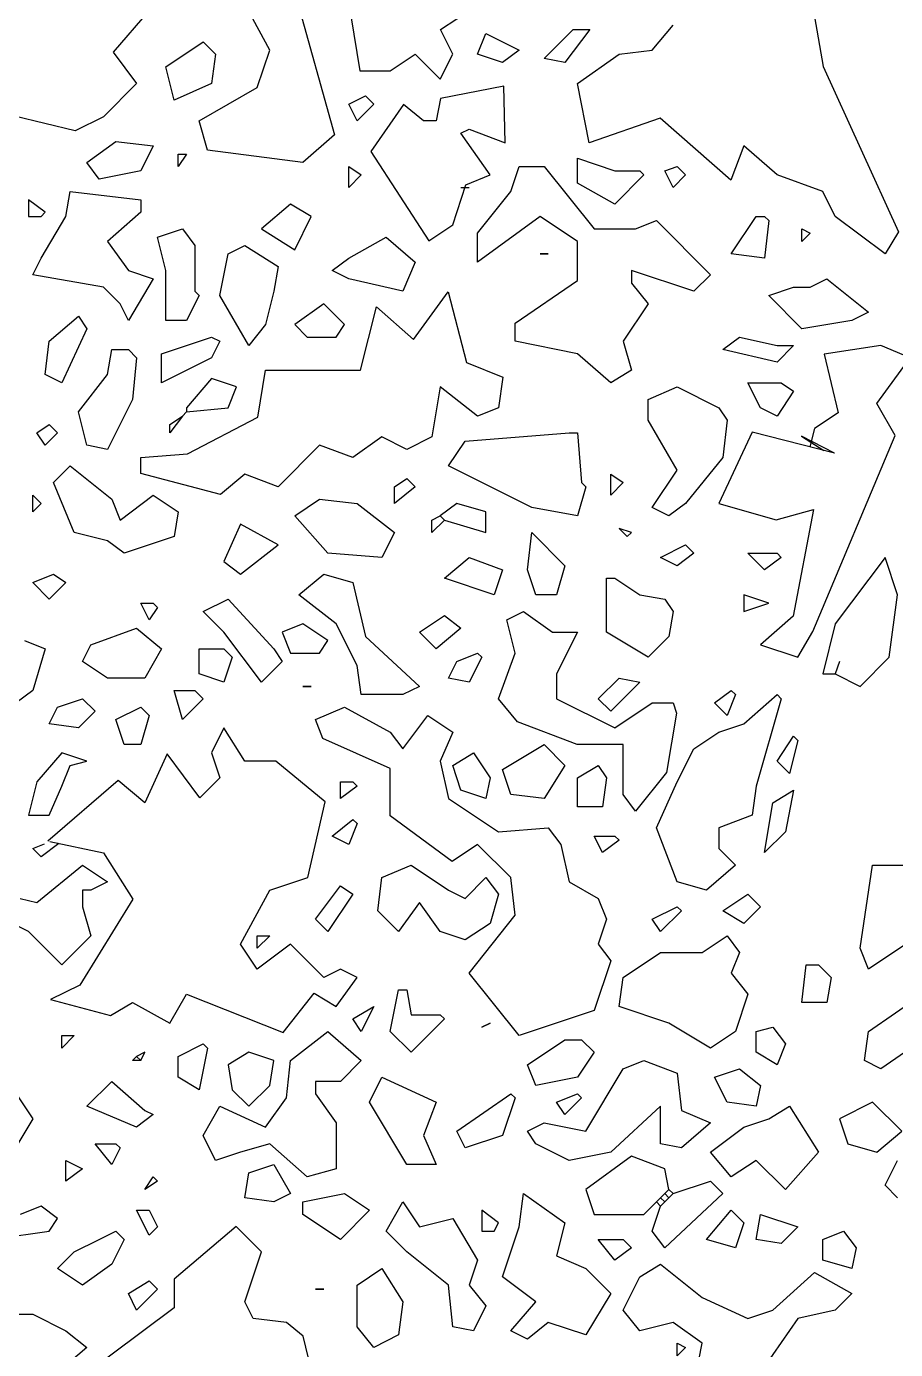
# Model space of a CAD drawing. Header units: millimetres. Extents: x 1211.91 to 1219.54, y 1029.16 to 1038.08.
# Drawn here: x 1215.25 to 1215.802, y 1035.838 to 1036.678 of the extents above; entities that cross this region are included whole.
import ezdxf

# ---------------------------------------------------------------- set-up
doc = ezdxf.new("R2010")
doc.units = ezdxf.units.MM
doc.header["$MEASUREMENT"] = 0
for name, color, linetype in [('Hojas01', 94, 'CONTINUOUS'), ('Hojas02', 62, 'CONTINUOUS'), ('Tronco', 34, 'CONTINUOUS')]:
    doc.layers.add(name, color=color, linetype=linetype)

msp = doc.modelspace()

# ---------------------------------------------------------------- linework, layer by layer
at = {"layer": 'Hojas01', "linetype": 'Continuous'}
for p, q in [((1215.40472, 1036.6633), (1215.38717, 1036.69591)), ((1215.51309, 1036.67637), (1215.55283, 1036.70251)), ((1215.3279, 1036.68825), (1215.30533, 1036.66198)), ((1215.6476, 1036.6633), (1215.6608, 1036.67914)), ((1215.52088, 1036.66066), (1215.51309, 1036.67637)), ((1215.30533, 1036.66198), (1215.32024, 1036.64218)), ((1215.3968, 1036.63954), (1215.40472, 1036.6633)), ((1215.48128, 1036.6501), (1215.49712, 1036.66066)), ((1215.49712, 1036.66066), (1215.51296, 1036.64482)), ((1215.51296, 1036.64482), (1215.52088, 1036.66066)), ((1215.60008, 1036.64218), (1215.62648, 1036.66066)), ((1215.62648, 1036.66066), (1215.6476, 1036.6633)), ((1215.46201, 1036.6501), (1215.48128, 1036.6501)), ((1215.32024, 1036.64218), (1215.29912, 1036.62106)), ((1215.35984, 1036.61842), (1215.3968, 1036.63954)), ((1215.55335, 1036.64047), (1215.51309, 1036.63255)), ((1215.55428, 1036.60456), (1215.55335, 1036.64047)), ((1215.60761, 1036.60456), (1215.60008, 1036.64218)), ((1215.4896, 1036.62872), (1215.46887, 1036.59902)), ((1215.5024, 1036.61842), (1215.4896, 1036.62872)), ((1215.51309, 1036.63255), (1215.51032, 1036.61842)), ((1215.2813, 1036.61209), (1215.24276, 1036.62146)), ((1215.29912, 1036.62106), (1215.2813, 1036.61209)), ((1215.65262, 1036.62014), (1215.60761, 1036.60456)), ((1215.6975, 1036.5808), (1215.65262, 1036.62014)), ((1215.36512, 1036.59981), (1215.35984, 1036.61842)), ((1215.51032, 1036.61842), (1215.5024, 1036.61842)), ((1215.52616, 1036.6105), (1215.53144, 1036.61314)), ((1215.54464, 1036.5841), (1215.52616, 1036.6105)), ((1215.53144, 1036.61314), (1215.55428, 1036.60456)), ((1215.44577, 1036.60945), (1215.42584, 1036.59202)), ((1215.70568, 1036.60258), (1215.6975, 1036.5808)), ((1215.7268, 1036.5841), (1215.70568, 1036.60258)), ((1215.42584, 1036.59202), (1215.36512, 1036.59981)), ((1215.46887, 1036.59902), (1215.5057, 1036.54226)), ((1215.55784, 1036.57354), (1215.56312, 1036.58938)), ((1215.56312, 1036.58938), (1215.57896, 1036.58938)), ((1215.57896, 1036.58938), (1215.61064, 1036.54978)), ((1215.52088, 1036.55242), (1215.52933, 1036.5779)), ((1215.5292, 1036.5779), (1215.54464, 1036.5841)), ((1215.75584, 1036.57354), (1215.7268, 1036.5841)), ((1215.52616, 1036.57618), (1215.53144, 1036.57618)), ((1215.53672, 1036.54714), (1215.55784, 1036.57354)), ((1215.76376, 1036.5577), (1215.75584, 1036.57354)), ((1215.5057, 1036.54226), (1215.52088, 1036.55242)), ((1215.57632, 1036.5577), (1215.53672, 1036.52866)), ((1215.60008, 1036.54186), (1215.57632, 1036.5577)), ((1215.63704, 1036.54978), (1215.65024, 1036.55506)), ((1215.65024, 1036.55506), (1215.68456, 1036.52074)), ((1215.53672, 1036.52866), (1215.53672, 1036.54714)), ((1215.61064, 1036.54978), (1215.63704, 1036.54978)), ((1215.60008, 1036.51705), (1215.60008, 1036.54186)), ((1215.674, 1036.51018), (1215.6344, 1036.52338)), ((1215.6344, 1036.52338), (1215.6344, 1036.51546)), ((1215.68456, 1036.52074), (1215.674, 1036.51018)), ((1215.49607, 1036.47956), (1215.51811, 1036.50979)), ((1215.51811, 1036.50979), (1215.52973, 1036.46504)), ((1215.56048, 1036.48999), (1215.60008, 1036.51705)), ((1215.6344, 1036.51546), (1215.64496, 1036.50226)), ((1215.64496, 1036.50226), (1215.62912, 1036.4785)), ((1215.46227, 1036.46002), (1215.47244, 1036.50042)), ((1215.47244, 1036.50042), (1215.49607, 1036.47956)), ((1215.56048, 1036.4785), (1215.56048, 1036.48999)), ((1215.60008, 1036.47058), (1215.56048, 1036.4785)), ((1215.62912, 1036.4785), (1215.6344, 1036.46002)), ((1215.6212, 1036.4521), (1215.60008, 1036.47058)), ((1215.75677, 1036.47032), (1215.76561, 1036.4331)), ((1215.39707, 1036.43019), (1215.40208, 1036.46002)), ((1215.40208, 1036.46002), (1215.46227, 1036.46002)), ((1215.52973, 1036.46504), (1215.55269, 1036.45567)), ((1215.6344, 1036.46002), (1215.6212, 1036.4521)), ((1215.55269, 1036.45567), (1215.54992, 1036.43626)), ((1215.51296, 1036.44946), (1215.50768, 1036.41778)), ((1215.53672, 1036.43098), (1215.51296, 1036.44946)), ((1215.54992, 1036.43626), (1215.53672, 1036.43098)), ((1215.35258, 1036.40709), (1215.39707, 1036.43019)), ((1215.76561, 1036.4331), (1215.75056, 1036.42306)), ((1215.476, 1036.41778), (1215.45752, 1036.40458)), ((1215.49184, 1036.40986), (1215.476, 1036.41778)), ((1215.50768, 1036.41778), (1215.49184, 1036.40986)), ((1215.71109, 1036.42069), (1215.68984, 1036.37554)), ((1215.76323, 1036.40749), (1215.71109, 1036.42069)), ((1215.76323, 1036.40749), (1215.74225, 1036.41831)), ((1215.74225, 1036.41831), (1215.7565, 1036.40907)), ((1215.75056, 1036.42306), (1215.74766, 1036.41145)), ((1215.4364, 1036.4125), (1215.41, 1036.3861)), ((1215.45752, 1036.40458), (1215.4364, 1036.4125)), ((1215.32288, 1036.40458), (1215.35258, 1036.40709)), ((1215.32288, 1036.39455), (1215.32288, 1036.40458)), ((1215.37344, 1036.38122), (1215.32288, 1036.39455)), ((1215.38888, 1036.39402), (1215.37344, 1036.38122)), ((1215.41, 1036.3861), (1215.38888, 1036.39402)), ((1215.68984, 1036.37554), (1215.72627, 1036.36512)), ((1215.72627, 1036.36512), (1215.7499, 1036.37172)), ((1215.7499, 1036.37172), (1215.7371, 1036.304)), ((1215.5552, 1036.30162), (1215.56576, 1036.3069)), ((1215.56048, 1036.2805), (1215.5552, 1036.30162)), ((1215.56576, 1036.3069), (1215.58424, 1036.2937)), ((1215.7371, 1036.304), (1215.71624, 1036.28578)), ((1215.58424, 1036.2937), (1215.60008, 1036.2937)), ((1215.60008, 1036.2937), (1215.58688, 1036.2673)), ((1215.54992, 1036.25146), (1215.56048, 1036.2805)), ((1215.58688, 1036.2673), (1215.58688, 1036.25146)), ((1215.56207, 1036.23694), (1215.54992, 1036.25146)), ((1215.58688, 1036.25146), (1215.62384, 1036.23298)), ((1215.43376, 1036.23826), (1215.45224, 1036.24618)), ((1215.45224, 1036.24618), (1215.48128, 1036.23034)), ((1215.4892, 1036.21978), (1215.50504, 1036.2409)), ((1215.50504, 1036.2409), (1215.52088, 1036.23034)), ((1215.62384, 1036.23298), (1215.6476, 1036.24882)), ((1215.6476, 1036.24882), (1215.6608, 1036.24882)), ((1215.66291, 1036.24236), (1215.65658, 1036.2046)), ((1215.6608, 1036.24882), (1215.66291, 1036.24236)), ((1215.37568, 1036.23298), (1215.36776, 1036.21714)), ((1215.38888, 1036.21186), (1215.37568, 1036.23298)), ((1215.43851, 1036.22625), (1215.43376, 1036.23826)), ((1215.59995, 1036.22242), (1215.56207, 1036.23694)), ((1215.48128, 1036.20711), (1215.43851, 1036.22625)), ((1215.48128, 1036.23034), (1215.4892, 1036.21978)), ((1215.52088, 1036.23034), (1215.51296, 1036.21186)), ((1215.33965, 1036.21648), (1215.32552, 1036.18546)), ((1215.36037, 1036.18863), (1215.33965, 1036.21648)), ((1215.36776, 1036.21714), (1215.37304, 1036.2013)), ((1215.62912, 1036.22242), (1215.59995, 1036.22242)), ((1215.62912, 1036.19074), (1215.62912, 1036.22242)), ((1215.40855, 1036.21186), (1215.38888, 1036.21186)), ((1215.43983, 1036.18599), (1215.40855, 1036.21186)), ((1215.48128, 1036.17715), (1215.48128, 1036.20711)), ((1215.51296, 1036.21186), (1215.51824, 1036.1881)), ((1215.30849, 1036.19959), (1215.26375, 1036.16118)), ((1215.32552, 1036.18546), (1215.30849, 1036.19959)), ((1215.37304, 1036.2013), (1215.36037, 1036.18863)), ((1215.65658, 1036.2046), (1215.63704, 1036.18018)), ((1215.63704, 1036.18018), (1215.62912, 1036.19074)), ((1215.42888, 1036.13808), (1215.43983, 1036.18599)), ((1215.51824, 1036.1881), (1215.54992, 1036.16698)), ((1215.52049, 1036.14824), (1215.48128, 1036.17715)), ((1215.54992, 1036.16698), (1215.5816, 1036.16962)), ((1215.5816, 1036.16962), (1215.58952, 1036.15906)), ((1215.25424, 1036.15642), (1215.26177, 1036.15946)), ((1215.27087, 1036.15959), (1215.25952, 1036.15114)), ((1215.2652, 1036.16078), (1215.29925, 1036.15365)), ((1215.53672, 1036.15906), (1215.52049, 1036.14824)), ((1215.55784, 1036.13794), (1215.53672, 1036.15906)), ((1215.58952, 1036.15906), (1215.5948, 1036.1353)), ((1215.25952, 1036.15114), (1215.25424, 1036.15642)), ((1215.29925, 1036.15365), (1215.31787, 1036.12435)), ((1215.40472, 1036.13002), (1215.42888, 1036.13808)), ((1215.56048, 1036.11418), (1215.55784, 1036.13794)), ((1215.5948, 1036.1353), (1215.61328, 1036.12474)), ((1215.31787, 1036.12435), (1215.28421, 1036.0697)), ((1215.38624, 1036.0957), (1215.40472, 1036.13002)), ((1215.61328, 1036.12474), (1215.61856, 1036.11154)), ((1215.53144, 1036.07722), (1215.56048, 1036.11418)), ((1215.61856, 1036.11154), (1215.61328, 1036.0957)), ((1215.3968, 1036.07986), (1215.38624, 1036.0957)), ((1215.41792, 1036.0957), (1215.3968, 1036.07986)), ((1215.43904, 1036.07458), (1215.41792, 1036.0957)), ((1215.61328, 1036.0957), (1215.6212, 1036.08514)), ((1215.6212, 1036.08514), (1215.61064, 1036.05346)), ((1215.4496, 1036.07986), (1215.43904, 1036.07458)), ((1215.44696, 1036.0561), (1215.46016, 1036.07458)), ((1215.46016, 1036.07458), (1215.4496, 1036.07986)), ((1215.56312, 1036.03762), (1215.53144, 1036.07722)), ((1215.28421, 1036.0697), (1215.26559, 1036.06046)), ((1215.4133, 1036.0396), (1215.43297, 1036.06455)), ((1215.43297, 1036.06455), (1215.44696, 1036.0561)), ((1215.26559, 1036.06046), (1215.30361, 1036.05043)), ((1215.30361, 1036.05043), (1215.3176, 1036.05874)), ((1215.3176, 1036.05874), (1215.34136, 1036.04554)), ((1215.34136, 1036.04554), (1215.35192, 1036.06402)), ((1215.35192, 1036.06402), (1215.4133, 1036.0396)), ((1215.61064, 1036.05346), (1215.56312, 1036.03762)), ((1215.24289, 1036.00198), (1215.25424, 1035.98482)), ((1215.25424, 1035.98482), (1215.23048, 1035.94522)), ((1215.38334, 1035.91645), (1215.344, 1035.88292)), ((1215.39944, 1035.90034), (1215.38334, 1035.91645)), ((1215.38888, 1035.86866), (1215.39944, 1035.90034)), ((1215.63968, 1035.8845), (1215.65288, 1035.89242)), ((1215.65288, 1035.89242), (1215.67928, 1035.8713)), ((1215.344, 1035.88292), (1215.344, 1035.8647)), ((1215.62912, 1035.86338), (1215.63968, 1035.8845)), ((1215.72416, 1035.86338), (1215.75056, 1035.88714)), ((1215.75056, 1035.88714), (1215.77432, 1035.87394)), ((1215.67928, 1035.8713), (1215.70832, 1035.8581)), ((1215.77432, 1035.87394), (1215.76376, 1035.86338)), ((1215.344, 1035.8647), (1215.27219, 1035.81124)), ((1215.39416, 1035.8581), (1215.38888, 1035.86866)), ((1215.63968, 1035.85018), (1215.62912, 1035.86338)), ((1215.70832, 1035.8581), (1215.72416, 1035.86338)), ((1215.76376, 1035.86338), (1215.74, 1035.8581)), ((1215.41528, 1035.85546), (1215.39416, 1035.8581)), ((1215.42597, 1035.84688), (1215.41528, 1035.85546)), ((1215.6608, 1035.85546), (1215.63968, 1035.85018)), ((1215.67928, 1035.84226), (1215.6608, 1035.85546)), ((1215.74, 1035.8581), (1215.71888, 1035.82748)), ((1215.43521, 1035.80874), (1215.42597, 1035.84688)), ((1215.674, 1035.81586), (1215.67928, 1035.84226))]:
    msp.add_line(p, q, dxfattribs=at)
at = {"layer": 'Hojas02', "linetype": 'Continuous'}
for p, q in [((1215.53672, 1036.66066), (1215.542, 1036.67386)), ((1215.542, 1036.67386), (1215.56312, 1036.6633)), ((1215.57896, 1036.65802), (1215.59744, 1036.6765)), ((1215.608, 1036.6765), (1215.59216, 1036.65538)), ((1215.59744, 1036.6765), (1215.608, 1036.6765)), ((1215.33872, 1036.65274), (1215.36248, 1036.66858)), ((1215.36248, 1036.66858), (1215.3704, 1036.66066)), ((1215.3704, 1036.66066), (1215.36776, 1036.64218)), ((1215.55256, 1036.65538), (1215.53672, 1036.66066)), ((1215.56312, 1036.6633), (1215.55256, 1036.65538)), ((1215.344, 1036.63162), (1215.33872, 1036.65274)), ((1215.59216, 1036.65538), (1215.57896, 1036.65802)), ((1215.36776, 1036.64218), (1215.344, 1036.63162)), ((1215.45488, 1036.62898), (1215.46544, 1036.63426)), ((1215.46016, 1036.61842), (1215.45488, 1036.62898)), ((1215.47072, 1036.62898), (1215.46016, 1036.61842)), ((1215.46544, 1036.63426), (1215.47072, 1036.62898)), ((1215.28856, 1036.59202), (1215.30704, 1036.60522)), ((1215.30704, 1036.60522), (1215.3308, 1036.60258)), ((1215.3308, 1036.60258), (1215.32288, 1036.58674)), ((1215.35192, 1036.5973), (1215.34664, 1036.58938)), ((1215.34664, 1036.58938), (1215.34664, 1036.5973)), ((1215.34664, 1036.5973), (1215.35192, 1036.5973)), ((1215.60008, 1036.57882), (1215.60008, 1036.59466)), ((1215.60008, 1036.59466), (1215.62384, 1036.58674)), ((1215.29648, 1036.58146), (1215.28856, 1036.59202)), ((1215.32288, 1036.58674), (1215.29648, 1036.58146)), ((1215.45488, 1036.57618), (1215.45488, 1036.58938)), ((1215.45488, 1036.58938), (1215.4628, 1036.5841)), ((1215.62384, 1036.58674), (1215.63968, 1036.58674)), ((1215.63968, 1036.58674), (1215.64232, 1036.5841)), ((1215.65552, 1036.58674), (1215.66344, 1036.58938)), ((1215.6608, 1036.57618), (1215.65552, 1036.58674)), ((1215.66344, 1036.58938), (1215.66872, 1036.5841)), ((1215.4628, 1036.5841), (1215.45488, 1036.57618)), ((1215.62384, 1036.56562), (1215.60008, 1036.57882)), ((1215.64232, 1036.5841), (1215.62384, 1036.56562)), ((1215.66872, 1036.5841), (1215.6608, 1036.57618)), ((1215.26216, 1036.56034), (1215.2516, 1036.56826)), ((1215.2516, 1036.56826), (1215.2516, 1036.5577)), ((1215.27536, 1036.5577), (1215.278, 1036.57354)), ((1215.278, 1036.57354), (1215.32288, 1036.56826)), ((1215.32288, 1036.56826), (1215.32288, 1036.56034)), ((1215.25952, 1036.5577), (1215.26216, 1036.56034)), ((1215.32288, 1036.56034), (1215.30176, 1036.54186)), ((1215.41792, 1036.56562), (1215.39944, 1036.54978)), ((1215.43112, 1036.5577), (1215.41792, 1036.56562)), ((1215.2516, 1036.5577), (1215.25952, 1036.5577)), ((1215.25952, 1036.5313), (1215.27536, 1036.5577)), ((1215.42056, 1036.53658), (1215.43112, 1036.5577)), ((1215.69776, 1036.53394), (1215.7136, 1036.5577)), ((1215.7136, 1036.5577), (1215.71888, 1036.5577)), ((1215.71888, 1036.5577), (1215.72152, 1036.55506)), ((1215.72152, 1036.55506), (1215.71888, 1036.5313)), ((1215.33344, 1036.5445), (1215.34928, 1036.54978)), ((1215.33872, 1036.52338), (1215.33344, 1036.5445)), ((1215.34928, 1036.54978), (1215.3572, 1036.53922)), ((1215.39944, 1036.54978), (1215.42056, 1036.53658)), ((1215.45488, 1036.5313), (1215.47864, 1036.5445)), ((1215.47864, 1036.5445), (1215.49712, 1036.52866)), ((1215.74264, 1036.54186), (1215.74264, 1036.54978)), ((1215.74264, 1036.54978), (1215.74792, 1036.54714)), ((1215.74792, 1036.54714), (1215.74264, 1036.54186)), ((1215.30176, 1036.54186), (1215.31496, 1036.52338)), ((1215.3572, 1036.53922), (1215.3572, 1036.51018)), ((1215.37832, 1036.53394), (1215.38888, 1036.53922)), ((1215.38888, 1036.53922), (1215.41, 1036.52602)), ((1215.25424, 1036.52074), (1215.25952, 1036.5313)), ((1215.37304, 1036.50754), (1215.37832, 1036.53394)), ((1215.44432, 1036.52338), (1215.45488, 1036.5313)), ((1215.49712, 1036.52866), (1215.4892, 1036.51018)), ((1215.5816, 1036.53394), (1215.57632, 1036.53394)), ((1215.57632, 1036.53394), (1215.5816, 1036.53394)), ((1215.71888, 1036.5313), (1215.69776, 1036.53394)), ((1215.29912, 1036.51282), (1215.25424, 1036.52074)), ((1215.31496, 1036.52338), (1215.3308, 1036.5181)), ((1215.3308, 1036.5181), (1215.31496, 1036.4917)), ((1215.33872, 1036.4917), (1215.33872, 1036.52338)), ((1215.41, 1036.52602), (1215.40736, 1036.51018)), ((1215.45488, 1036.5181), (1215.44432, 1036.52338)), ((1215.4892, 1036.51018), (1215.45488, 1036.5181)), ((1215.74792, 1036.51282), (1215.75848, 1036.5181)), ((1215.75848, 1036.5181), (1215.78488, 1036.49698)), ((1215.30968, 1036.50226), (1215.29912, 1036.51282)), ((1215.3572, 1036.51018), (1215.35984, 1036.50754)), ((1215.40736, 1036.51018), (1215.40208, 1036.48906)), ((1215.72152, 1036.50754), (1215.73736, 1036.51282)), ((1215.73736, 1036.51282), (1215.74792, 1036.51282)), ((1215.31496, 1036.4917), (1215.30968, 1036.50226)), ((1215.35984, 1036.50754), (1215.35192, 1036.4917)), ((1215.39152, 1036.47586), (1215.37304, 1036.50754)), ((1215.43904, 1036.50226), (1215.42056, 1036.48906)), ((1215.45224, 1036.48906), (1215.43904, 1036.50226)), ((1215.74264, 1036.48642), (1215.72152, 1036.50754)), ((1215.2648, 1036.4785), (1215.28328, 1036.49434)), ((1215.28328, 1036.49434), (1215.28856, 1036.48642)), ((1215.78488, 1036.49698), (1215.77432, 1036.4917)), ((1215.28856, 1036.48642), (1215.27272, 1036.4521)), ((1215.35192, 1036.4917), (1215.33872, 1036.4917)), ((1215.40208, 1036.48906), (1215.39152, 1036.47586)), ((1215.42056, 1036.48906), (1215.42848, 1036.48114)), ((1215.44696, 1036.48114), (1215.45224, 1036.48906)), ((1215.77432, 1036.4917), (1215.74264, 1036.48642)), ((1215.26216, 1036.45738), (1215.2648, 1036.4785)), ((1215.33608, 1036.47058), (1215.36776, 1036.48114)), ((1215.36776, 1036.48114), (1215.37304, 1036.4785)), ((1215.37304, 1036.4785), (1215.36776, 1036.46794)), ((1215.42848, 1036.48114), (1215.44696, 1036.48114)), ((1215.69248, 1036.47322), (1215.70304, 1036.48114)), ((1215.70304, 1036.48114), (1215.7268, 1036.47586)), ((1215.73736, 1036.47586), (1215.7268, 1036.4653)), ((1215.7268, 1036.47586), (1215.73736, 1036.47586)), ((1215.30176, 1036.45738), (1215.3044, 1036.47322)), ((1215.3044, 1036.47322), (1215.31496, 1036.47322)), ((1215.31496, 1036.47322), (1215.32024, 1036.46794)), ((1215.32024, 1036.46794), (1215.3176, 1036.44154)), ((1215.33608, 1036.4521), (1215.33608, 1036.47058)), ((1215.36776, 1036.46794), (1215.33608, 1036.4521)), ((1215.7268, 1036.4653), (1215.69248, 1036.47322)), ((1215.27272, 1036.4521), (1215.26216, 1036.45738)), ((1215.28328, 1036.43362), (1215.30176, 1036.45738)), ((1215.36776, 1036.45474), (1215.35192, 1036.43626)), ((1215.3836, 1036.44946), (1215.36776, 1036.45474)), ((1215.71624, 1036.43626), (1215.70832, 1036.4521)), ((1215.70832, 1036.4521), (1215.72944, 1036.4521)), ((1215.72944, 1036.4521), (1215.73736, 1036.44682)), ((1215.37832, 1036.43626), (1215.3836, 1036.44946)), ((1215.64496, 1036.44154), (1215.66344, 1036.44946)), ((1215.66344, 1036.44946), (1215.68984, 1036.43626)), ((1215.73736, 1036.44682), (1215.7268, 1036.43098)), ((1215.3176, 1036.44154), (1215.30176, 1036.40986)), ((1215.35192, 1036.43362), (1215.37832, 1036.43626)), ((1215.35192, 1036.43626), (1215.35192, 1036.43362)), ((1215.64496, 1036.42834), (1215.64496, 1036.44154)), ((1215.68984, 1036.43626), (1215.69512, 1036.42834)), ((1215.7268, 1036.43098), (1215.71624, 1036.43626)), ((1215.25688, 1036.42042), (1215.2648, 1036.4257)), ((1215.2648, 1036.4257), (1215.27008, 1036.42042)), ((1215.28856, 1036.4125), (1215.28328, 1036.43362)), ((1215.34928, 1036.43098), (1215.34136, 1036.42042)), ((1215.34136, 1036.4257), (1215.34928, 1036.43098)), ((1215.34136, 1036.42042), (1215.34136, 1036.4257)), ((1215.35192, 1036.43362), (1215.34928, 1036.43098)), ((1215.66344, 1036.39666), (1215.64496, 1036.42834)), ((1215.69512, 1036.42834), (1215.69248, 1036.40458)), ((1215.26216, 1036.4125), (1215.25688, 1036.42042)), ((1215.27008, 1036.42042), (1215.26216, 1036.4125)), ((1215.5288, 1036.41514), (1215.5948, 1036.42042)), ((1215.5948, 1036.42042), (1215.60008, 1036.42042)), ((1215.60008, 1036.42042), (1215.60272, 1036.38874)), ((1215.30176, 1036.40986), (1215.28856, 1036.4125)), ((1215.51824, 1036.3993), (1215.5288, 1036.41514)), ((1215.69248, 1036.40458), (1215.66872, 1036.37554)), ((1215.26744, 1036.38874), (1215.278, 1036.3993)), ((1215.278, 1036.3993), (1215.3044, 1036.37818)), ((1215.57104, 1036.3729), (1215.51824, 1036.3993)), ((1215.6212, 1036.38082), (1215.6212, 1036.39402)), ((1215.6212, 1036.39402), (1215.62912, 1036.38874)), ((1215.6476, 1036.3729), (1215.66344, 1036.39666)), ((1215.28064, 1036.35706), (1215.26744, 1036.38874)), ((1215.48392, 1036.3861), (1215.49184, 1036.39138)), ((1215.49712, 1036.3861), (1215.48392, 1036.37554)), ((1215.48392, 1036.37554), (1215.48392, 1036.3861)), ((1215.49184, 1036.39138), (1215.49712, 1036.3861)), ((1215.60536, 1036.3861), (1215.60008, 1036.36762)), ((1215.60272, 1036.38874), (1215.60536, 1036.3861)), ((1215.62912, 1036.38874), (1215.6212, 1036.38082)), ((1215.25424, 1036.37026), (1215.25424, 1036.38082)), ((1215.25424, 1036.38082), (1215.25952, 1036.37554)), ((1215.25952, 1036.37554), (1215.25424, 1036.37026)), ((1215.3044, 1036.37818), (1215.30968, 1036.36498)), ((1215.30968, 1036.36498), (1215.3308, 1036.38082)), ((1215.3308, 1036.38082), (1215.34664, 1036.37026)), ((1215.42056, 1036.36762), (1215.4364, 1036.37818)), ((1215.4364, 1036.37818), (1215.46016, 1036.37554)), ((1215.46016, 1036.37554), (1215.48392, 1036.35706)), ((1215.52352, 1036.37554), (1215.51296, 1036.36762)), ((1215.542, 1036.37026), (1215.52352, 1036.37554)), ((1215.66872, 1036.37554), (1215.65816, 1036.36762)), ((1215.34664, 1036.37026), (1215.344, 1036.35442)), ((1215.44168, 1036.34386), (1215.42056, 1036.36762)), ((1215.50768, 1036.36498), (1215.51296, 1036.36762)), ((1215.5156, 1036.36498), (1215.51296, 1036.36762)), ((1215.542, 1036.35706), (1215.542, 1036.37026)), ((1215.60008, 1036.36762), (1215.57104, 1036.3729)), ((1215.65816, 1036.36762), (1215.6476, 1036.3729)), ((1215.38624, 1036.36234), (1215.37568, 1036.33858)), ((1215.41, 1036.34914), (1215.38624, 1036.36234)), ((1215.5156, 1036.36498), (1215.50768, 1036.35706)), ((1215.50768, 1036.35706), (1215.50768, 1036.36498)), ((1215.5156, 1036.36498), (1215.542, 1036.35706)), ((1215.6344, 1036.35706), (1215.62648, 1036.3597)), ((1215.62648, 1036.3597), (1215.63176, 1036.35442)), ((1215.30176, 1036.35178), (1215.28064, 1036.35706)), ((1215.31232, 1036.34386), (1215.30176, 1036.35178)), ((1215.344, 1036.35442), (1215.31232, 1036.34386)), ((1215.48392, 1036.35706), (1215.476, 1036.34122)), ((1215.5684, 1036.3333), (1215.57104, 1036.35706)), ((1215.57104, 1036.35706), (1215.59216, 1036.33594)), ((1215.63176, 1036.35442), (1215.6344, 1036.35706)), ((1215.38624, 1036.33066), (1215.41, 1036.34914)), ((1215.476, 1036.34122), (1215.44168, 1036.34386)), ((1215.65288, 1036.34122), (1215.66872, 1036.34914)), ((1215.674, 1036.34386), (1215.66344, 1036.33594)), ((1215.66872, 1036.34914), (1215.674, 1036.34386)), ((1215.71888, 1036.3333), (1215.70832, 1036.34386)), ((1215.70832, 1036.34386), (1215.7268, 1036.34386)), ((1215.7268, 1036.34386), (1215.72944, 1036.34122)), ((1215.37568, 1036.33858), (1215.38624, 1036.33066)), ((1215.5156, 1036.32802), (1215.53144, 1036.34122)), ((1215.53144, 1036.34122), (1215.55256, 1036.3333)), ((1215.55256, 1036.3333), (1215.54728, 1036.31746)), ((1215.57368, 1036.31746), (1215.5684, 1036.3333)), ((1215.59216, 1036.33594), (1215.58688, 1036.31746)), ((1215.66344, 1036.33594), (1215.65288, 1036.34122)), ((1215.72944, 1036.34122), (1215.71888, 1036.3333)), ((1215.25424, 1036.32538), (1215.26744, 1036.33066)), ((1215.2648, 1036.31482), (1215.25424, 1036.32538)), ((1215.27536, 1036.32538), (1215.2648, 1036.31482)), ((1215.26744, 1036.33066), (1215.27536, 1036.32538)), ((1215.4232, 1036.31746), (1215.43904, 1036.33066)), ((1215.43904, 1036.33066), (1215.45752, 1036.32538)), ((1215.45752, 1036.32538), (1215.46544, 1036.29106)), ((1215.54728, 1036.31746), (1215.5156, 1036.32802)), ((1215.61856, 1036.2937), (1215.61856, 1036.32802)), ((1215.61856, 1036.32802), (1215.62384, 1036.32802)), ((1215.62384, 1036.32802), (1215.63968, 1036.31746)), ((1215.44696, 1036.29898), (1215.4232, 1036.31746)), ((1215.58688, 1036.31746), (1215.57368, 1036.31746)), ((1215.63968, 1036.31746), (1215.65552, 1036.31482)), ((1215.72152, 1036.31218), (1215.70568, 1036.31746)), ((1215.70568, 1036.31746), (1215.70568, 1036.3069)), ((1215.32816, 1036.30162), (1215.32288, 1036.31218)), ((1215.32288, 1036.31218), (1215.3308, 1036.31218)), ((1215.33344, 1036.30954), (1215.32816, 1036.30162)), ((1215.3308, 1036.31218), (1215.33344, 1036.30954)), ((1215.36248, 1036.3069), (1215.37832, 1036.31482)), ((1215.37832, 1036.31482), (1215.40736, 1036.28314)), ((1215.65552, 1036.31482), (1215.6608, 1036.3069)), ((1215.70568, 1036.3069), (1215.72152, 1036.31218)), ((1215.37568, 1036.2937), (1215.36248, 1036.3069)), ((1215.49976, 1036.2937), (1215.5156, 1036.30426)), ((1215.5156, 1036.30426), (1215.52616, 1036.29634)), ((1215.6608, 1036.3069), (1215.65816, 1036.29106)), ((1215.2912, 1036.28578), (1215.32024, 1036.29634)), ((1215.32024, 1036.29634), (1215.33608, 1036.28314)), ((1215.39944, 1036.26202), (1215.37568, 1036.2937)), ((1215.42584, 1036.29898), (1215.41264, 1036.2937)), ((1215.41264, 1036.2937), (1215.41792, 1036.2805)), ((1215.44168, 1036.28842), (1215.42584, 1036.29898)), ((1215.46016, 1036.27258), (1215.44696, 1036.29898)), ((1215.46544, 1036.29106), (1215.49976, 1036.25938)), ((1215.51032, 1036.28314), (1215.49976, 1036.2937)), ((1215.52616, 1036.29634), (1215.51032, 1036.28314)), ((1215.64496, 1036.27786), (1215.61856, 1036.2937)), ((1215.65816, 1036.29106), (1215.64496, 1036.27786)), ((1215.24896, 1036.28842), (1215.26216, 1036.28314)), ((1215.26216, 1036.28314), (1215.25424, 1036.25674)), ((1215.28592, 1036.27522), (1215.2912, 1036.28578)), ((1215.33608, 1036.28314), (1215.32552, 1036.26466)), ((1215.35984, 1036.2673), (1215.35984, 1036.28314)), ((1215.35984, 1036.28314), (1215.37568, 1036.28314)), ((1215.37568, 1036.28314), (1215.38096, 1036.27786)), ((1215.40736, 1036.28314), (1215.41264, 1036.27522)), ((1215.4364, 1036.2805), (1215.44168, 1036.28842)), ((1215.30176, 1036.26466), (1215.28592, 1036.27522)), ((1215.38096, 1036.27786), (1215.37568, 1036.26202)), ((1215.41264, 1036.27522), (1215.39944, 1036.26202)), ((1215.41792, 1036.2805), (1215.4364, 1036.2805)), ((1215.51824, 1036.26466), (1215.52352, 1036.27522)), ((1215.52352, 1036.27522), (1215.53672, 1036.2805)), ((1215.53936, 1036.27786), (1215.53144, 1036.26202)), ((1215.53672, 1036.2805), (1215.53936, 1036.27786)), ((1215.37568, 1036.26202), (1215.35984, 1036.2673)), ((1215.4628, 1036.2541), (1215.46016, 1036.27258)), ((1215.32552, 1036.26466), (1215.30176, 1036.26466)), ((1215.43112, 1036.25938), (1215.42584, 1036.25938)), ((1215.42584, 1036.25938), (1215.43112, 1036.25938)), ((1215.49976, 1036.25938), (1215.4892, 1036.2541)), ((1215.53144, 1036.26202), (1215.51824, 1036.26466)), ((1215.61328, 1036.25146), (1215.62648, 1036.26466)), ((1215.63968, 1036.26202), (1215.6212, 1036.24354)), ((1215.62648, 1036.26466), (1215.63968, 1036.26202)), ((1215.25424, 1036.25674), (1215.24368, 1036.24882)), ((1215.27008, 1036.24618), (1215.28592, 1036.25146)), ((1215.28592, 1036.25146), (1215.29384, 1036.24354)), ((1215.34928, 1036.23826), (1215.344, 1036.25674)), ((1215.344, 1036.25674), (1215.3572, 1036.25674)), ((1215.36248, 1036.25146), (1215.34928, 1036.23826)), ((1215.3572, 1036.25674), (1215.36248, 1036.25146)), ((1215.4892, 1036.2541), (1215.4628, 1036.2541)), ((1215.6212, 1036.24354), (1215.61328, 1036.25146)), ((1215.6872, 1036.24882), (1215.69776, 1036.25674)), ((1215.7004, 1036.2541), (1215.69512, 1036.2409)), ((1215.69776, 1036.25674), (1215.7004, 1036.2541)), ((1215.70568, 1036.23562), (1215.7268, 1036.2541)), ((1215.72944, 1036.25146), (1215.7136, 1036.19602)), ((1215.7268, 1036.2541), (1215.72944, 1036.25146)), ((1215.2648, 1036.23562), (1215.27008, 1036.24618)), ((1215.29384, 1036.24354), (1215.28328, 1036.23298)), ((1215.30704, 1036.23826), (1215.32288, 1036.24618)), ((1215.32288, 1036.24618), (1215.32816, 1036.2409)), ((1215.32816, 1036.2409), (1215.32288, 1036.22242)), ((1215.69512, 1036.2409), (1215.6872, 1036.24882)), ((1215.28328, 1036.23298), (1215.2648, 1036.23562)), ((1215.31232, 1036.22242), (1215.30704, 1036.23826)), ((1215.68984, 1036.23034), (1215.70568, 1036.23562)), ((1215.674, 1036.21978), (1215.68984, 1036.23034)), ((1215.7268, 1036.21186), (1215.73736, 1036.2277)), ((1215.74, 1036.22506), (1215.73472, 1036.20394)), ((1215.73736, 1036.2277), (1215.74, 1036.22506)), ((1215.27272, 1036.21714), (1215.25688, 1036.19866)), ((1215.28856, 1036.21186), (1215.27272, 1036.21714)), ((1215.32288, 1036.22242), (1215.31232, 1036.22242)), ((1215.52088, 1036.20922), (1215.53408, 1036.21714)), ((1215.53408, 1036.21714), (1215.54464, 1036.2013)), ((1215.55256, 1036.20658), (1215.57896, 1036.22242)), ((1215.57896, 1036.22242), (1215.59216, 1036.20922)), ((1215.66344, 1036.19866), (1215.674, 1036.21978)), ((1215.27272, 1036.19602), (1215.278, 1036.20922)), ((1215.278, 1036.20922), (1215.28856, 1036.21186)), ((1215.52616, 1036.19338), (1215.52088, 1036.20922)), ((1215.59216, 1036.20922), (1215.57896, 1036.1881)), ((1215.60008, 1036.2013), (1215.61328, 1036.20922)), ((1215.61328, 1036.20922), (1215.61856, 1036.2013)), ((1215.73472, 1036.20394), (1215.7268, 1036.21186)), ((1215.25688, 1036.19866), (1215.2516, 1036.17754)), ((1215.4496, 1036.1881), (1215.4496, 1036.19866)), ((1215.4496, 1036.19866), (1215.45752, 1036.19866)), ((1215.45752, 1036.19866), (1215.46016, 1036.19602)), ((1215.54464, 1036.2013), (1215.542, 1036.1881)), ((1215.55784, 1036.19074), (1215.55256, 1036.20658)), ((1215.60008, 1036.18282), (1215.60008, 1036.2013)), ((1215.61856, 1036.2013), (1215.61592, 1036.18282)), ((1215.65024, 1036.16962), (1215.66344, 1036.19866)), ((1215.2648, 1036.17754), (1215.27272, 1036.19602)), ((1215.46016, 1036.19602), (1215.4496, 1036.1881)), ((1215.542, 1036.1881), (1215.52616, 1036.19338)), ((1215.57896, 1036.1881), (1215.55784, 1036.19074)), ((1215.7136, 1036.19602), (1215.71096, 1036.17754)), ((1215.72416, 1036.18546), (1215.73736, 1036.19338)), ((1215.73736, 1036.19338), (1215.73208, 1036.16698)), ((1215.61592, 1036.18282), (1215.60008, 1036.18282)), ((1215.71888, 1036.15378), (1215.72416, 1036.18546)), ((1215.2516, 1036.17754), (1215.2648, 1036.17754)), ((1215.44432, 1036.16434), (1215.45752, 1036.1749)), ((1215.45752, 1036.1749), (1215.46016, 1036.17226)), ((1215.71096, 1036.17754), (1215.68984, 1036.16962)), ((1215.46016, 1036.17226), (1215.45488, 1036.15906)), ((1215.66344, 1036.1353), (1215.65024, 1036.16962)), ((1215.68984, 1036.16962), (1215.68984, 1036.15642)), ((1215.73208, 1036.16698), (1215.71888, 1036.15378)), ((1215.45488, 1036.15906), (1215.44432, 1036.16434)), ((1215.61592, 1036.15378), (1215.61064, 1036.16434)), ((1215.61064, 1036.16434), (1215.62384, 1036.16434)), ((1215.62648, 1036.1617), (1215.61592, 1036.15378)), ((1215.62384, 1036.16434), (1215.62648, 1036.1617)), ((1215.68984, 1036.15642), (1215.7004, 1036.14586)), ((1215.25688, 1036.1221), (1215.28592, 1036.14586)), ((1215.28592, 1036.14586), (1215.30176, 1036.1353)), ((1215.476, 1036.13794), (1215.49448, 1036.14586)), ((1215.49448, 1036.14586), (1215.51824, 1036.13002)), ((1215.7004, 1036.14586), (1215.68192, 1036.13002)), ((1215.7796, 1036.09306), (1215.78752, 1036.14586)), ((1215.78752, 1036.14586), (1215.82184, 1036.14586)), ((1215.30176, 1036.1353), (1215.2912, 1036.13002)), ((1215.43376, 1036.11154), (1215.4496, 1036.13266)), ((1215.4496, 1036.13266), (1215.45752, 1036.12738)), ((1215.47336, 1036.11682), (1215.476, 1036.13794)), ((1215.5288, 1036.12474), (1215.542, 1036.13794)), ((1215.542, 1036.13794), (1215.54992, 1036.12738)), ((1215.68192, 1036.13002), (1215.66344, 1036.1353)), ((1215.24632, 1036.12474), (1215.25688, 1036.1221)), ((1215.2912, 1036.13002), (1215.28592, 1036.13002)), ((1215.28592, 1036.13002), (1215.28592, 1036.11946)), ((1215.45752, 1036.12738), (1215.44168, 1036.10362)), ((1215.51824, 1036.13002), (1215.5288, 1036.12474)), ((1215.54992, 1036.12738), (1215.54464, 1036.1089)), ((1215.69248, 1036.11682), (1215.70832, 1036.12738)), ((1215.70832, 1036.12738), (1215.71624, 1036.11946)), ((1215.28592, 1036.11946), (1215.2912, 1036.10098)), ((1215.48656, 1036.10362), (1215.47336, 1036.11682)), ((1215.49976, 1036.1221), (1215.48656, 1036.10362)), ((1215.51296, 1036.10362), (1215.49976, 1036.1221)), ((1215.6476, 1036.11154), (1215.66344, 1036.11946)), ((1215.66608, 1036.11682), (1215.65288, 1036.10362)), ((1215.66344, 1036.11946), (1215.66608, 1036.11682)), ((1215.70568, 1036.1089), (1215.69248, 1036.11682)), ((1215.71624, 1036.11946), (1215.70568, 1036.1089)), ((1215.2516, 1036.10362), (1215.23576, 1036.11154)), ((1215.44168, 1036.10362), (1215.43376, 1036.11154)), ((1215.54464, 1036.1089), (1215.5288, 1036.09834)), ((1215.65288, 1036.10362), (1215.6476, 1036.11154)), ((1215.8324, 1036.11154), (1215.78488, 1036.07986)), ((1215.27272, 1036.0825), (1215.2516, 1036.10362)), ((1215.2912, 1036.10098), (1215.27272, 1036.0825)), ((1215.40472, 1036.10098), (1215.3968, 1036.09306)), ((1215.3968, 1036.09306), (1215.3968, 1036.10098)), ((1215.3968, 1036.10098), (1215.40472, 1036.10098)), ((1215.5288, 1036.09834), (1215.51296, 1036.10362)), ((1215.67928, 1036.09042), (1215.69512, 1036.10098)), ((1215.69512, 1036.10098), (1215.70304, 1036.09042)), ((1215.62912, 1036.07458), (1215.65288, 1036.09042)), ((1215.65288, 1036.09042), (1215.66872, 1036.09042)), ((1215.66872, 1036.09042), (1215.67928, 1036.09042)), ((1215.70304, 1036.09042), (1215.69776, 1036.07722)), ((1215.78488, 1036.07986), (1215.7796, 1036.09306)), ((1215.74264, 1036.05874), (1215.74528, 1036.0825)), ((1215.74528, 1036.0825), (1215.7532, 1036.0825)), ((1215.7532, 1036.0825), (1215.76112, 1036.07458)), ((1215.62648, 1036.0561), (1215.62912, 1036.07458)), ((1215.69776, 1036.07722), (1215.70832, 1036.06402)), ((1215.76112, 1036.07458), (1215.75848, 1036.05874)), ((1215.48128, 1036.04026), (1215.48656, 1036.06666)), ((1215.48656, 1036.06666), (1215.49184, 1036.06666)), ((1215.49184, 1036.06666), (1215.49448, 1036.05082)), ((1215.45752, 1036.04818), (1215.47072, 1036.0561)), ((1215.47072, 1036.0561), (1215.4628, 1036.04026)), ((1215.65816, 1036.04554), (1215.62648, 1036.0561)), ((1215.70832, 1036.06402), (1215.7004, 1036.04026)), ((1215.75848, 1036.05874), (1215.74264, 1036.05874)), ((1215.78488, 1036.04026), (1215.8192, 1036.06402)), ((1215.4628, 1036.04026), (1215.45752, 1036.04818)), ((1215.49448, 1036.05082), (1215.51296, 1036.05082)), ((1215.5156, 1036.04818), (1215.49448, 1036.02706)), ((1215.51296, 1036.05082), (1215.5156, 1036.04818)), ((1215.41792, 1036.02178), (1215.44168, 1036.04026)), ((1215.44168, 1036.04026), (1215.4628, 1036.02178)), ((1215.49448, 1036.02706), (1215.48128, 1036.04026)), ((1215.54464, 1036.04554), (1215.53936, 1036.0429)), ((1215.53936, 1036.0429), (1215.54464, 1036.04554)), ((1215.68456, 1036.0297), (1215.65816, 1036.04554)), ((1215.7004, 1036.04026), (1215.68456, 1036.0297)), ((1215.7136, 1036.04026), (1215.72416, 1036.0429)), ((1215.7136, 1036.02706), (1215.7136, 1036.04026)), ((1215.72416, 1036.0429), (1215.73208, 1036.03234)), ((1215.78224, 1036.02178), (1215.78488, 1036.04026)), ((1215.82712, 1036.04026), (1215.7928, 1036.0165)), ((1215.28064, 1036.03762), (1215.27272, 1036.0297)), ((1215.27272, 1036.0297), (1215.27272, 1036.03762)), ((1215.27272, 1036.03762), (1215.28064, 1036.03762)), ((1215.34664, 1036.02442), (1215.36248, 1036.03234)), ((1215.36248, 1036.03234), (1215.36512, 1036.0297)), ((1215.5684, 1036.01914), (1215.59216, 1036.03498)), ((1215.59216, 1036.03498), (1215.60272, 1036.03498)), ((1215.60272, 1036.03498), (1215.61064, 1036.02706)), ((1215.73208, 1036.03234), (1215.7268, 1036.01914)), ((1215.3176, 1036.02178), (1215.32024, 1036.02442)), ((1215.32552, 1036.02706), (1215.32024, 1036.02442)), ((1215.32288, 1036.02178), (1215.32024, 1036.02442)), ((1215.32288, 1036.02178), (1215.32552, 1036.02706)), ((1215.34664, 1036.01122), (1215.34664, 1036.02442)), ((1215.36512, 1036.0297), (1215.35984, 1036.0033)), ((1215.39152, 1036.02706), (1215.37832, 1036.01914)), ((1215.40736, 1036.02178), (1215.39152, 1036.02706)), ((1215.61064, 1036.02706), (1215.60008, 1036.01122)), ((1215.7268, 1036.01914), (1215.7136, 1036.02706)), ((1215.32288, 1036.02178), (1215.3176, 1036.02178)), ((1215.37832, 1036.01914), (1215.38096, 1036.0033)), ((1215.40472, 1036.00594), (1215.40736, 1036.02178)), ((1215.41528, 1035.99802), (1215.41792, 1036.02178)), ((1215.4628, 1036.02178), (1215.4496, 1036.00858)), ((1215.57368, 1036.00594), (1215.5684, 1036.01914)), ((1215.60536, 1035.9769), (1215.62912, 1036.0165)), ((1215.62912, 1036.0165), (1215.64232, 1036.02178)), ((1215.64232, 1036.02178), (1215.66344, 1036.01386)), ((1215.66344, 1036.01386), (1215.66608, 1035.9901)), ((1215.6872, 1036.01122), (1215.70304, 1036.0165)), ((1215.70304, 1036.0165), (1215.71624, 1036.00594)), ((1215.7928, 1036.0165), (1215.78224, 1036.02178)), ((1215.28856, 1035.99274), (1215.3044, 1036.00858)), ((1215.3044, 1036.00858), (1215.32552, 1035.9901)), ((1215.35984, 1036.0033), (1215.34664, 1036.01122)), ((1215.39152, 1035.99274), (1215.40472, 1036.00594)), ((1215.4496, 1036.00858), (1215.43376, 1036.00858)), ((1215.43376, 1036.00858), (1215.43376, 1036.00066)), ((1215.46808, 1035.99538), (1215.476, 1036.01122)), ((1215.476, 1036.01122), (1215.51032, 1035.99538)), ((1215.60008, 1036.01122), (1215.57368, 1036.00594)), ((1215.69512, 1035.99538), (1215.6872, 1036.01122)), ((1215.71624, 1036.00594), (1215.7136, 1035.99274)), ((1215.38096, 1036.0033), (1215.39152, 1035.99274)), ((1215.40208, 1035.97954), (1215.41528, 1035.99802)), ((1215.43376, 1036.00066), (1215.44696, 1035.98218)), ((1215.52352, 1035.9769), (1215.55784, 1036.00066)), ((1215.56048, 1035.99802), (1215.55256, 1035.97426)), ((1215.55784, 1036.00066), (1215.56048, 1035.99802)), ((1215.58688, 1035.99538), (1215.60008, 1036.00066)), ((1215.60272, 1035.99802), (1215.59216, 1035.98746)), ((1215.60008, 1036.00066), (1215.60272, 1035.99802)), ((1215.32024, 1035.97954), (1215.28856, 1035.99274)), ((1215.32552, 1035.9901), (1215.3308, 1035.98746)), ((1215.36248, 1035.97426), (1215.37304, 1035.99274)), ((1215.37304, 1035.99274), (1215.40208, 1035.97954)), ((1215.49184, 1035.95578), (1215.46808, 1035.99538)), ((1215.51032, 1035.99538), (1215.5024, 1035.97426)), ((1215.59216, 1035.98746), (1215.58688, 1035.99538)), ((1215.65288, 1035.99274), (1215.6212, 1035.9637)), ((1215.65288, 1035.96898), (1215.65288, 1035.99274)), ((1215.66608, 1035.9901), (1215.68456, 1035.98218)), ((1215.7136, 1035.99274), (1215.69512, 1035.99538)), ((1215.72152, 1035.98482), (1215.73472, 1035.99274)), ((1215.73472, 1035.99274), (1215.7532, 1035.9637)), ((1215.78752, 1035.99538), (1215.7664, 1035.98482)), ((1215.806, 1035.9769), (1215.78752, 1035.99538)), ((1215.3308, 1035.98746), (1215.32024, 1035.97954)), ((1215.44696, 1035.98218), (1215.44696, 1035.95314)), ((1215.5684, 1035.9769), (1215.57896, 1035.98218)), ((1215.57896, 1035.98218), (1215.60536, 1035.9769)), ((1215.68456, 1035.98218), (1215.66608, 1035.96634)), ((1215.70568, 1035.97954), (1215.72152, 1035.98482)), ((1215.7664, 1035.98482), (1215.77168, 1035.96898)), ((1215.3704, 1035.95842), (1215.36248, 1035.97426)), ((1215.5024, 1035.97426), (1215.51032, 1035.95578)), ((1215.5288, 1035.96634), (1215.52352, 1035.9769)), ((1215.55256, 1035.97426), (1215.5288, 1035.96634)), ((1215.57368, 1035.96898), (1215.5684, 1035.9769)), ((1215.68456, 1035.9637), (1215.70568, 1035.97954)), ((1215.79016, 1035.9637), (1215.806, 1035.9769)), ((1215.3044, 1035.95578), (1215.29384, 1035.96898)), ((1215.29384, 1035.96898), (1215.30704, 1035.96898)), ((1215.30968, 1035.96634), (1215.3044, 1035.95578)), ((1215.30704, 1035.96898), (1215.30968, 1035.96634)), ((1215.38624, 1035.9637), (1215.3704, 1035.95842)), ((1215.40472, 1035.96898), (1215.38624, 1035.9637)), ((1215.42848, 1035.94786), (1215.40472, 1035.96898)), ((1215.5948, 1035.95842), (1215.57368, 1035.96898)), ((1215.6212, 1035.9637), (1215.5948, 1035.95842)), ((1215.66608, 1035.96634), (1215.65288, 1035.96898)), ((1215.69776, 1035.94786), (1215.68456, 1035.9637)), ((1215.7532, 1035.9637), (1215.73208, 1035.93994)), ((1215.77168, 1035.96898), (1215.79016, 1035.9637)), ((1215.27536, 1035.94522), (1215.27536, 1035.95842)), ((1215.27536, 1035.95842), (1215.28592, 1035.95314)), ((1215.39152, 1035.9505), (1215.40736, 1035.95578)), ((1215.40736, 1035.95578), (1215.41792, 1035.9373)), ((1215.51032, 1035.95578), (1215.49184, 1035.95578)), ((1215.6344, 1035.96106), (1215.60536, 1035.93994)), ((1215.65552, 1035.95314), (1215.6344, 1035.96106)), ((1215.7136, 1035.95842), (1215.69776, 1035.94786)), ((1215.73208, 1035.93994), (1215.7136, 1035.95842)), ((1215.79544, 1035.94258), (1215.80336, 1035.95842)), ((1215.28592, 1035.95314), (1215.27536, 1035.94522)), ((1215.32552, 1035.93994), (1215.3308, 1035.94786)), ((1215.3308, 1035.94786), (1215.33344, 1035.94522)), ((1215.38888, 1035.93466), (1215.39152, 1035.9505)), ((1215.44696, 1035.95314), (1215.42848, 1035.94786)), ((1215.65816, 1035.93994), (1215.65552, 1035.95314)), ((1215.33344, 1035.94522), (1215.32552, 1035.93994)), ((1215.60536, 1035.93994), (1215.61064, 1035.9241)), ((1215.65816, 1035.93994), (1215.65552, 1035.9373)), ((1215.6608, 1035.9373), (1215.65816, 1035.93994)), ((1215.6608, 1035.9373), (1215.68456, 1035.94522)), ((1215.68456, 1035.94522), (1215.69248, 1035.9373)), ((1215.80336, 1035.93466), (1215.79544, 1035.94258)), ((1215.40736, 1035.93202), (1215.38888, 1035.93466)), ((1215.41792, 1035.9373), (1215.40736, 1035.93202)), ((1215.42584, 1035.93202), (1215.45224, 1035.9373)), ((1215.42584, 1035.9241), (1215.42584, 1035.93202)), ((1215.45224, 1035.9373), (1215.46808, 1035.92674)), ((1215.47864, 1035.91354), (1215.4892, 1035.93202)), ((1215.4892, 1035.93202), (1215.49976, 1035.91618)), ((1215.56312, 1035.91618), (1215.56576, 1035.9373)), ((1215.56576, 1035.9373), (1215.59216, 1035.91882)), ((1215.64232, 1035.9241), (1215.65024, 1035.93202)), ((1215.65288, 1035.93466), (1215.65024, 1035.93202)), ((1215.65288, 1035.92938), (1215.65024, 1035.93202)), ((1215.65552, 1035.9373), (1215.65288, 1035.93466)), ((1215.65552, 1035.93202), (1215.65288, 1035.93466)), ((1215.65552, 1035.93202), (1215.65288, 1035.92938)), ((1215.69248, 1035.9373), (1215.65552, 1035.90298)), ((1215.65816, 1035.93466), (1215.65552, 1035.9373)), ((1215.65816, 1035.93466), (1215.65552, 1035.93202)), ((1215.6608, 1035.9373), (1215.65816, 1035.93466)), ((1215.25952, 1035.92938), (1215.24632, 1035.9241)), ((1215.27008, 1035.92146), (1215.25952, 1035.92938)), ((1215.2648, 1035.91354), (1215.27008, 1035.92146)), ((1215.32816, 1035.9109), (1215.32024, 1035.92674)), ((1215.32024, 1035.92674), (1215.32816, 1035.92674)), ((1215.32816, 1035.92674), (1215.33344, 1035.91618)), ((1215.4496, 1035.90826), (1215.42584, 1035.9241)), ((1215.46808, 1035.92674), (1215.4496, 1035.90826)), ((1215.49976, 1035.91618), (1215.52088, 1035.92146)), ((1215.52088, 1035.92146), (1215.53672, 1035.89506)), ((1215.54992, 1035.91882), (1215.53936, 1035.92674)), ((1215.53936, 1035.92674), (1215.53936, 1035.91354)), ((1215.61064, 1035.9241), (1215.64232, 1035.9241)), ((1215.6476, 1035.91354), (1215.65288, 1035.92938)), ((1215.68192, 1035.90826), (1215.69776, 1035.92674)), ((1215.69776, 1035.92674), (1215.70568, 1035.91882)), ((1215.7136, 1035.90826), (1215.71624, 1035.9241)), ((1215.71624, 1035.9241), (1215.74, 1035.91618)), ((1215.22784, 1035.90826), (1215.2648, 1035.91354)), ((1215.29648, 1035.90826), (1215.30704, 1035.91354)), ((1215.30704, 1035.91354), (1215.31232, 1035.90826)), ((1215.33344, 1035.91618), (1215.32816, 1035.9109)), ((1215.49184, 1035.90034), (1215.47864, 1035.91354)), ((1215.53936, 1035.91354), (1215.54728, 1035.91354)), ((1215.54728, 1035.91354), (1215.54992, 1035.91882)), ((1215.55256, 1035.8845), (1215.56312, 1035.91618)), ((1215.59216, 1035.91882), (1215.58688, 1035.8977)), ((1215.65552, 1035.90298), (1215.6476, 1035.91354)), ((1215.70568, 1035.91882), (1215.7004, 1035.90298)), ((1215.74, 1035.91618), (1215.72944, 1035.90562)), ((1215.75584, 1035.90826), (1215.76904, 1035.91354)), ((1215.76904, 1035.91354), (1215.77696, 1035.90298)), ((1215.28064, 1035.90034), (1215.29648, 1035.90826)), ((1215.31232, 1035.90826), (1215.3044, 1035.89242)), ((1215.62384, 1035.89506), (1215.61328, 1035.90826)), ((1215.61328, 1035.90826), (1215.62912, 1035.90826)), ((1215.62912, 1035.90826), (1215.6344, 1035.90298)), ((1215.7004, 1035.90298), (1215.68192, 1035.90826)), ((1215.72944, 1035.90562), (1215.7136, 1035.90826)), ((1215.75584, 1035.89506), (1215.75584, 1035.90826)), ((1215.27008, 1035.88978), (1215.28064, 1035.90034)), ((1215.51824, 1035.87922), (1215.49184, 1035.90034)), ((1215.58688, 1035.8977), (1215.60536, 1035.88978)), ((1215.6344, 1035.90298), (1215.62384, 1035.89506)), ((1215.77696, 1035.90298), (1215.77432, 1035.88978)), ((1215.28592, 1035.87922), (1215.27008, 1035.88978)), ((1215.3044, 1035.89242), (1215.28592, 1035.87922)), ((1215.46016, 1035.87922), (1215.476, 1035.88978)), ((1215.476, 1035.88978), (1215.4892, 1035.86866)), ((1215.53672, 1035.89506), (1215.53144, 1035.87922)), ((1215.60536, 1035.88978), (1215.6212, 1035.87394)), ((1215.77432, 1035.88978), (1215.75584, 1035.89506)), ((1215.31496, 1035.87394), (1215.32816, 1035.88186)), ((1215.32816, 1035.88186), (1215.33344, 1035.87658)), ((1215.57368, 1035.86866), (1215.55256, 1035.8845)), ((1215.32024, 1035.86338), (1215.31496, 1035.87394)), ((1215.33344, 1035.87658), (1215.32024, 1035.86338)), ((1215.43904, 1035.87658), (1215.43376, 1035.87658)), ((1215.43376, 1035.87658), (1215.43904, 1035.87658)), ((1215.46016, 1035.85282), (1215.46016, 1035.87922)), ((1215.52088, 1035.85282), (1215.51824, 1035.87922)), ((1215.53144, 1035.87922), (1215.542, 1035.86602)), ((1215.6212, 1035.87394), (1215.60536, 1035.84754)), ((1215.4892, 1035.86866), (1215.48656, 1035.84754)), ((1215.542, 1035.86602), (1215.53408, 1035.85018)), ((1215.55784, 1035.85018), (1215.57368, 1035.86866)), ((1215.24104, 1035.86074), (1215.25424, 1035.86074)), ((1215.25424, 1035.86074), (1215.27536, 1035.85018)), ((1215.5816, 1035.85546), (1215.5684, 1035.8449)), ((1215.60536, 1035.84754), (1215.5816, 1035.85546)), ((1215.27536, 1035.85018), (1215.28856, 1035.83962)), ((1215.47072, 1035.83962), (1215.46016, 1035.85282)), ((1215.48656, 1035.84754), (1215.47072, 1035.83962)), ((1215.53408, 1035.85018), (1215.52088, 1035.85282)), ((1215.5684, 1035.8449), (1215.55784, 1035.85018)), ((1215.28856, 1035.83962), (1215.27008, 1035.82378)), ((1215.66344, 1035.83434), (1215.66344, 1035.84226)), ((1215.66344, 1035.84226), (1215.66872, 1035.83962)), ((1215.66872, 1035.83962), (1215.66344, 1035.83434))]:
    msp.add_line(p, q, dxfattribs=at)
at = {"layer": 'Tronco', "linetype": 'Continuous'}
for p, q in [((1215.42743, 1036.85748), (1215.46201, 1036.6501)), ((1215.41898, 1036.70581), (1215.44577, 1036.60945)), ((1215.75056, 1036.68442), (1215.75611, 1036.65288)), ((1215.75611, 1036.65288), (1215.80389, 1036.54794)), ((1215.79544, 1036.53394), (1215.76376, 1036.5577)), ((1215.80389, 1036.54794), (1215.79544, 1036.53394)), ((1215.7928, 1036.47586), (1215.75677, 1036.47032)), ((1215.81128, 1036.46794), (1215.7928, 1036.47586)), ((1215.79016, 1036.4389), (1215.81128, 1036.46794)), ((1215.80178, 1036.41858), (1215.79016, 1036.4389)), ((1215.74951, 1036.2941), (1215.80178, 1036.41858)), ((1215.79544, 1036.34122), (1215.76376, 1036.29898)), ((1215.80336, 1036.31746), (1215.79544, 1036.34122)), ((1215.79808, 1036.27786), (1215.80336, 1036.31746)), ((1215.74, 1036.27786), (1215.74951, 1036.2941)), ((1215.76376, 1036.29898), (1215.75584, 1036.2673)), ((1215.71624, 1036.28578), (1215.74, 1036.27786)), ((1215.7664, 1036.27522), (1215.76376, 1036.2673)), ((1215.7796, 1036.25938), (1215.79808, 1036.27786)), ((1215.75584, 1036.2673), (1215.76376, 1036.2673)), ((1215.76376, 1036.2673), (1215.7796, 1036.25938))]:
    msp.add_line(p, q, dxfattribs=at)

doc.saveas('drawing.dxf')
